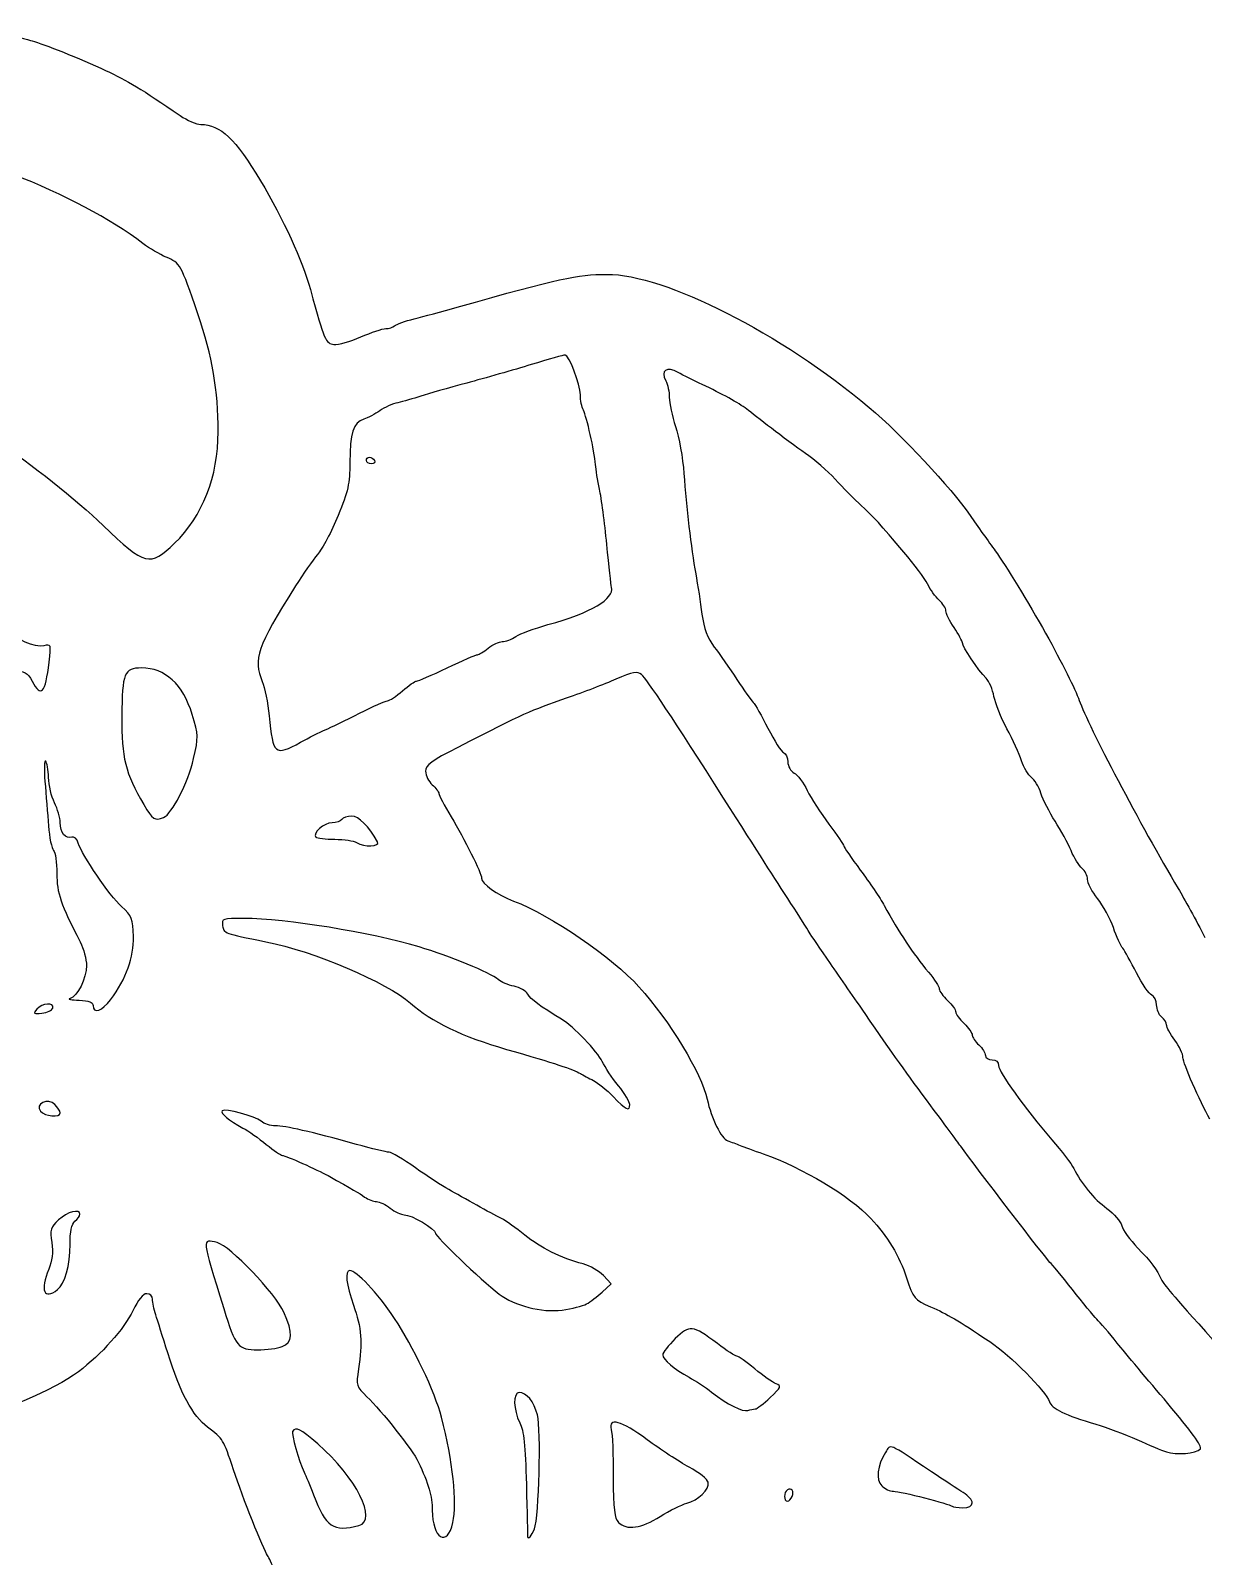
# Model space of a CAD drawing. Extents: x 28 to 619, y 185 to 708.
# Drawn here: x 460.15 to 467.09, y 463.12 to 472.14 of the extents above; entities that cross this region are included whole.
import ezdxf

# ---------------------------------------------------------------- set-up
doc = ezdxf.new("R2010")
doc.units = 0
doc.layers.add('Layer_1', color=7, linetype='CONTINUOUS')

msp = doc.modelspace()

# ---------------------------------------------------------------- linework, layer by layer
at = {"layer": 'Layer_1', "color": 7}
for p, q in [((462.141036, 469.600037), (462.141036, 469.600037)), ((461.006698, 469.11046), (461.006698, 469.11046)), ((461.752133, 467.933792), (461.752223, 467.933792)), ((460.941269, 467.488659), (460.941287, 467.488659)), ((462.207477, 467.345439), (462.207477, 467.345475)), ((460.627663, 466.410568), (460.627645, 466.410604)), ((460.28597, 466.36193), (460.28597, 466.361912)), ((463.699179, 465.790694), (463.699179, 465.790694)), ((460.329655, 465.742129), (460.329655, 465.742111)), ((460.313768, 464.696625), (460.313714, 464.696625)), ((463.53615, 464.682563), (463.588601, 464.731165)), ((463.588601, 464.731165), (463.54291, 464.779802)), ((463.442869, 464.612092), (463.442869, 464.612092)), ((461.643127, 464.360083), (461.643091, 464.360083)), ((464.440855, 463.991423), (464.440855, 463.991405)), ((467.074451, 463.755626), (467.074451, 463.755626)), ((464.659228, 463.473361), (464.659879, 463.473361)), ((465.724794, 463.435947), (465.724794, 463.435857)), ((463.878891, 463.355156), (463.878964, 463.355156)), ((462.097206, 463.302252), (462.097206, 463.302252)), ((462.652826, 463.319278), (462.652826, 463.319278)), ((463.135191, 463.282587), (463.135245, 463.282587))]:
    msp.add_line(p, q, dxfattribs=at)
for points in [[(459.95053, 472.142069), (460.046938, 472.113566), (460.143346, 472.085767), (460.164764, 472.080291)], [(460.164764, 472.080291), (460.228584, 472.064024), (460.447011, 471.976328), (460.598853, 471.906128)], [(460.598853, 471.906128), (460.727595, 471.846591), (460.811821, 471.795531), (461.039087, 471.639135)], [(461.039087, 471.639135), (461.080748, 471.610469), (461.135964, 471.587009), (461.161774, 471.587009)], [(461.161774, 471.587009), (461.276184, 471.587009), (461.368309, 471.500162), (461.515053, 471.253973)], [(460.819521, 470.882421), (460.435769, 471.175911), (459.712836, 471.460616), (459.131822, 471.547083)], [(461.515053, 471.253973), (461.650465, 471.026744), (461.762652, 470.781549), (461.809772, 470.609754)], [(460.957463, 470.801304), (460.918839, 470.81739), (460.856754, 470.853954), (460.819521, 470.882421)], [(461.1437, 470.466768), (461.042159, 470.764469), (461.041111, 470.766349), (460.957463, 470.801304)], [(462.677299, 470.506044), (463.290105, 470.678743), (463.384344, 470.699402), (463.563514, 470.700233)], [(463.563514, 470.700233), (463.904792, 470.702041), (464.598155, 470.350045), (465.115404, 469.912865)], [(461.809772, 470.609754), (461.893076, 470.306125), (461.899095, 470.292171), (461.949413, 470.286044)], [(462.424097, 470.437398), (462.477651, 470.450953), (462.591591, 470.481896), (462.677299, 470.506044)], [(461.264454, 469.769049), (461.264454, 470.015419), (461.230601, 470.211958), (461.1437, 470.466768)], [(462.108629, 470.329856), (462.17028, 470.35713), (462.236233, 470.379434), (462.255211, 470.379434)], [(462.255211, 470.379434), (462.274189, 470.379434), (462.298029, 470.386844), (462.308205, 470.396062)], [(462.308205, 470.396062), (462.318326, 470.405099), (462.370543, 470.423788), (462.424097, 470.437398)], [(461.949413, 470.286044), (461.97535, 470.282791), (462.046996, 470.302672), (462.108629, 470.329856)], [(463.31653, 470.22329), (463.308939, 470.22329), (463.21873, 470.197733), (463.116195, 470.166501)], [(463.406937, 469.987693), (463.406937, 470.04844), (463.339828, 470.22329), (463.31653, 470.22329)], [(463.116195, 470.166501), (463.013642, 470.135251), (462.842099, 470.08627), (462.734973, 470.057622)], [(463.984716, 470.120068), (463.916938, 470.157229), (463.879181, 470.132178), (463.911624, 470.071593)], [(464.127683, 470.048784), (464.079461, 470.071286), (464.015135, 470.103368), (463.984716, 470.120068)], [(462.734973, 470.057622), (462.627866, 470.028974), (462.50516, 469.994019), (462.462306, 469.979939)], [(463.911624, 470.071593), (463.923372, 470.049724), (463.932897, 470.00499), (463.932897, 469.972203)], [(464.390609, 469.903358), (464.34264, 469.939868), (464.243431, 469.994724), (464.127683, 470.048784)], [(462.327147, 469.941441), (462.295661, 469.934392), (462.247457, 469.912757), (462.220021, 469.893454)], [(462.462306, 469.979939), (462.419452, 469.965841), (462.358632, 469.948526), (462.327147, 469.941441)], [(463.424831, 469.896798), (463.415071, 469.915396), (463.406937, 469.956298), (463.406937, 469.987693)], [(463.932897, 469.972203), (463.932897, 469.939398), (463.949706, 469.862131), (463.970076, 469.800498)], [(462.125203, 469.844382), (462.064166, 469.825422), (462.043544, 469.76068), (462.043544, 469.587927)], [(462.220021, 469.893454), (462.192584, 469.874132), (462.149929, 469.852064), (462.125203, 469.844382)], [(463.496043, 469.575673), (463.488994, 469.65876), (463.444622, 469.859167), (463.424831, 469.896798)], [(464.536703, 469.789961), (464.477781, 469.836032), (464.412045, 469.887037), (464.390609, 469.903358)], [(465.115404, 469.912865), (465.308906, 469.749294), (465.596467, 469.441652), (465.712739, 469.273833)], [(461.006698, 469.11046), (461.171896, 469.268845), (461.264273, 469.504876), (461.264454, 469.769049)], [(463.970076, 469.800498), (463.990518, 469.738847), (464.012586, 469.613918), (464.019093, 469.522878)], [(464.738303, 469.641463), (464.68634, 469.677087), (464.595607, 469.743908), (464.536703, 469.789961)], [(459.950223, 469.72164), (460.158854, 469.579215), (460.421526, 469.369138), (460.583345, 469.215254)], [(462.043544, 469.587927), (462.043544, 469.464878), (462.032519, 469.415607), (461.973759, 469.273417)], [(462.141036, 469.600037), (462.141036, 469.610701), (462.14935, 469.619503), (462.159345, 469.619503)], [(462.171383, 469.580553), (462.154755, 469.580553), (462.141036, 469.589409), (462.141036, 469.600037)], [(462.159345, 469.619503), (462.169467, 469.619503), (462.183095, 469.610827), (462.18971, 469.600037)], [(462.18971, 469.600037), (462.196398, 469.589373), (462.187903, 469.580553), (462.171383, 469.580553)], [(463.520425, 469.429597), (463.5094, 469.480476), (463.498519, 469.546212), (463.496043, 469.575673)], [(464.913605, 469.489133), (464.86916, 469.537301), (464.790284, 469.605857), (464.738303, 469.641463)], [(464.019093, 469.522878), (464.033553, 469.32126), (464.061351, 469.08559), (464.089221, 468.928832)], [(465.070706, 469.330749), (465.028738, 469.369681), (464.958049, 469.440965), (464.913605, 469.489133)], [(463.563261, 469.103375), (463.550609, 469.231919), (463.531378, 469.378718), (463.520425, 469.429597)], [(465.177832, 469.223279), (465.160842, 469.243432), (465.112674, 469.291799), (465.070706, 469.330749)], [(460.583345, 469.215254), (460.835263, 468.975699), (460.859808, 468.969626), (461.006698, 469.11046)], [(461.973759, 469.273417), (461.93537, 469.180697), (461.880587, 469.077348), (461.852029, 469.043802)], [(465.320311, 469.057738), (465.258895, 469.128625), (465.194786, 469.203127), (465.177832, 469.223279)], [(465.712739, 469.273833), (465.755286, 469.212399), (465.822124, 469.118322), (465.861237, 469.06475)], [(461.852029, 469.043802), (461.823454, 469.01022), (461.76502, 468.926844), (461.722184, 468.858505)], [(463.591367, 468.850173), (463.588655, 468.860837), (463.575823, 468.974831), (463.563261, 469.103375)], [(465.460603, 468.86935), (465.444879, 468.902064), (465.381727, 468.986832), (465.320311, 469.057738)], [(465.861237, 469.06475), (465.920068, 468.984212), (466.060126, 468.755067), (466.158811, 468.577813)], [(461.722184, 468.858505), (461.492171, 468.491617), (461.469669, 468.426911), (461.525464, 468.292583)], [(463.215133, 468.628872), (463.470342, 468.699741), (463.609531, 468.781618), (463.591367, 468.850173)], [(464.089221, 468.928832), (464.100608, 468.864542), (464.117164, 468.75776), (464.12593, 468.691499)], [(465.529105, 468.773828), (465.507199, 468.793673), (465.476364, 468.836654), (465.460603, 468.86935)], [(465.568976, 468.710514), (465.568976, 468.725515), (465.551083, 468.753982), (465.529105, 468.773828)], [(464.12593, 468.691499), (464.137497, 468.604562), (464.157723, 468.550376), (464.198878, 468.496732)], [(465.617668, 468.611629), (465.5909, 468.651049), (465.568976, 468.695548), (465.568976, 468.710514)], [(460.23256, 468.503762), (460.181717, 468.490387), (460.066711, 468.542261), (460.011458, 468.603351)], [(463.025932, 468.558961), (463.051236, 468.575589), (463.136384, 468.607002), (463.215133, 468.628872)], [(465.66636, 468.521204), (465.66636, 468.531506), (465.644454, 468.57221), (465.617668, 468.611629)], [(466.158811, 468.577813), (466.257026, 468.40148), (466.33404, 468.247759), (466.357501, 468.18121)], [(460.264678, 468.406957), (460.277149, 468.513179), (460.276426, 468.51524), (460.23256, 468.503762)], [(462.79798, 468.451329), (462.806294, 468.451329), (462.834888, 468.468861), (462.861674, 468.489845)], [(462.861674, 468.489845), (462.888442, 468.510793), (462.926018, 468.528126), (462.945122, 468.528361)], [(462.945122, 468.528361), (462.964263, 468.528361), (463.00061, 468.542459), (463.025932, 468.558961)], [(464.198878, 468.496732), (464.230236, 468.455866), (464.290315, 468.369832), (464.332356, 468.30556)], [(465.80649, 468.312176), (465.75937, 468.360217), (465.66636, 468.498973), (465.66636, 468.521204)], [(460.16424, 468.295095), (460.216854, 468.193374), (460.243007, 468.222491), (460.264678, 468.406957)], [(462.618214, 468.372977), (462.708838, 468.415831), (462.78972, 468.451094), (462.79798, 468.451329)], [(460.038407, 468.353529), (460.124946, 468.353529), (460.136875, 468.348107), (460.16424, 468.295095)], [(460.810502, 468.372887), (460.708147, 468.372887), (460.696381, 468.343769), (460.694646, 468.086356)], [(461.110552, 468.098574), (461.0566, 468.276244), (460.950866, 468.372887), (460.810502, 468.372887)], [(462.437707, 468.295077), (462.446382, 468.295077), (462.52759, 468.330141), (462.618214, 468.372977)], [(463.616273, 468.306121), (463.549398, 468.276913), (463.420186, 468.227191), (463.329128, 468.195615)], [(463.768621, 468.33372), (463.742811, 468.355138), (463.71841, 468.35071), (463.616273, 468.306121)], [(464.254275, 467.603359), (463.961292, 468.064703), (463.799365, 468.308199), (463.768621, 468.33372)], [(464.332356, 468.30556), (464.374414, 468.24127), (464.417973, 468.179926), (464.429161, 468.169208)], [(465.853374, 468.204381), (465.845783, 468.245156), (465.824636, 468.29365), (465.80649, 468.312176)], [(461.525464, 468.292583), (461.540466, 468.256471), (461.558721, 468.165557), (461.565986, 468.090567)], [(462.266182, 468.179005), (462.27775, 468.179005), (462.317441, 468.205736), (462.354529, 468.237439)], [(462.354529, 468.237439), (462.391617, 468.269141), (462.429049, 468.295077), (462.437707, 468.295077)], [(462.100622, 468.104973), (462.180185, 468.14526), (462.254669, 468.178571), (462.266182, 468.179005)], [(463.329128, 468.195615), (463.09897, 468.115817), (463.085939, 468.109943), (462.68151, 467.902993)], [(464.429161, 468.169208), (464.440367, 468.158545), (464.479697, 468.08961), (464.516586, 468.01612)], [(465.930262, 468.013409), (465.895614, 468.077681), (465.861002, 468.163624), (465.853374, 468.204381)], [(466.357501, 468.18121), (466.410386, 468.031374), (466.722763, 467.437582), (466.942979, 467.068361)], [(460.694646, 468.086356), (460.692839, 467.839318), (460.714401, 467.75379), (460.825214, 467.564698)], [(461.119047, 467.836643), (461.148309, 467.962891), (461.147911, 467.975688), (461.110552, 468.098574)], [(461.565986, 468.090567), (461.588525, 467.858585), (461.599062, 467.84971), (461.752133, 467.933792)], [(461.897558, 468.006613), (461.929694, 468.020349), (462.021078, 468.064685), (462.100622, 468.104973)], [(461.752223, 467.933792), (461.80003, 467.960017), (461.865422, 467.992804), (461.897558, 468.006613)], [(464.516586, 468.01612), (464.553476, 467.94263), (464.59501, 467.878141), (464.608873, 467.872827)], [(466.01635, 467.823557), (466.003698, 467.8637), (465.964929, 467.949119), (465.930262, 468.013409)], [(462.68151, 467.902993), (462.525746, 467.823286), (462.491604, 467.797891), (462.491604, 467.761689)], [(464.608873, 467.872827), (464.622791, 467.867586), (464.634087, 467.842481), (464.634087, 467.817231)], [(460.244055, 467.822183), (460.235561, 467.830497), (460.233753, 467.775931), (460.239898, 467.700959)], [(460.261045, 467.724799), (460.259238, 467.770057), (460.25237, 467.813869), (460.244055, 467.822183)], [(460.941287, 467.488659), (460.990846, 467.507674), (461.085899, 467.693766), (461.119047, 467.836643)], [(462.491604, 467.761689), (462.491604, 467.737415), (462.509136, 467.701682), (462.530572, 467.682289)], [(464.634087, 467.817231), (464.634087, 467.791981), (464.650715, 467.762376), (464.671139, 467.751477)], [(466.07388, 467.726173), (466.05492, 467.739548), (466.02902, 467.783414), (466.01635, 467.823557)], [(460.239898, 467.700959), (460.246044, 467.625969), (460.255442, 467.508252), (460.260792, 467.439353)], [(460.296254, 467.576229), (460.27789, 467.612685), (460.262039, 467.679541), (460.261045, 467.724799)], [(462.530572, 467.682289), (462.55199, 467.662913), (462.569522, 467.639471), (462.569522, 467.630217)], [(464.671139, 467.751477), (464.691509, 467.740632), (464.726519, 467.694254), (464.748931, 467.648526)], [(466.131356, 467.631717), (466.118704, 467.670233), (466.092858, 467.712744), (466.07388, 467.726173)], [(462.569522, 467.630217), (462.569522, 467.620999), (462.602598, 467.558787), (462.64303, 467.492039)], [(464.652432, 466.980448), (464.54874, 467.140496), (464.467768, 467.267196), (464.254275, 467.603359)], [(464.748931, 467.648526), (464.771343, 467.602834), (464.829162, 467.513024), (464.87742, 467.44895)], [(466.214967, 467.466157), (466.181621, 467.518681), (466.14399, 467.593183), (466.131356, 467.631717)], [(460.329655, 467.458385), (460.329655, 467.486744), (460.314653, 467.539755), (460.296254, 467.576229)], [(460.825214, 467.564698), (460.877792, 467.475013), (460.888094, 467.468254), (460.941269, 467.488659)], [(462.053539, 467.496431), (462.027928, 467.496431), (462.001557, 467.487575), (461.994942, 467.476947)], [(462.207477, 467.345475), (462.155568, 467.437293), (462.095272, 467.496431), (462.053539, 467.496431)], [(462.64303, 467.492039), (462.718743, 467.367038), (462.822724, 467.157576), (462.822724, 467.130049)], [(460.260792, 467.439353), (460.266214, 467.370472), (460.279427, 467.30517), (460.290344, 467.294253)], [(460.398445, 467.372768), (460.362008, 467.35885), (460.329655, 467.399029), (460.329655, 467.458385)], [(461.938388, 467.457463), (461.891232, 467.457463), (461.820291, 467.395161), (461.842341, 467.373111)], [(461.994942, 467.476947), (461.988255, 467.466284), (461.962878, 467.457463), (461.938388, 467.457463)], [(464.87742, 467.44895), (464.925697, 467.384877), (464.965189, 467.326986), (464.965189, 467.320262)], [(466.309152, 467.292482), (466.290698, 467.33548), (466.248314, 467.413633), (466.214967, 467.466157)], [(460.437269, 467.337161), (460.429497, 467.362953), (460.41276, 467.378262), (460.398445, 467.372768)], [(460.693489, 466.961344), (460.620975, 467.027785), (460.459157, 467.265117), (460.437269, 467.337161)], [(461.842341, 467.373111), (461.849571, 467.365881), (461.899908, 467.359917), (461.954366, 467.359736)], [(461.954366, 467.359736), (462.008823, 467.359736), (462.066516, 467.35088), (462.082584, 467.340559)], [(462.082584, 467.340559), (462.126956, 467.311894), (462.224286, 467.315689), (462.207477, 467.345439)], [(464.965189, 467.320262), (464.965189, 467.313574), (465.009091, 467.249321), (465.062753, 467.177548)], [(460.290344, 467.294253), (460.301188, 467.283409), (460.310207, 467.221504), (460.310207, 467.156835)], [(466.374617, 467.187832), (466.357085, 467.202472), (466.327624, 467.249483), (466.309152, 467.292482)], [(460.310207, 467.156835), (460.310207, 467.041214), (460.332203, 466.976743), (460.44824, 466.75246)], [(462.822724, 467.130049), (462.822724, 467.097172), (462.914667, 467.031273), (463.011762, 466.9946)], [(465.062753, 467.177548), (465.116416, 467.105757), (465.179965, 467.011283), (465.203967, 466.967598)], [(466.406482, 467.122747), (466.406482, 467.144002), (466.392203, 467.173282), (466.374617, 467.187832)], [(466.466217, 467.008698), (466.433358, 467.050179), (466.406482, 467.101491), (466.406482, 467.122747)], [(466.942979, 467.068361), (466.978116, 467.009439), (467.049418, 466.879504), (467.101418, 466.779607)], [(460.763003, 466.784506), (460.760111, 466.889806), (460.753604, 466.906272), (460.693489, 466.961344)], [(463.011762, 466.9946), (463.228111, 466.912869), (463.59959, 466.658998), (463.753565, 466.487636)], [(464.760679, 466.810551), (464.750015, 466.828625), (464.701251, 466.905079), (464.652432, 466.980448)], [(465.203967, 466.967598), (465.292495, 466.806502), (465.372853, 466.685784), (465.466333, 466.573471)], [(466.559788, 466.837174), (466.541171, 466.890023), (466.499076, 466.967218), (466.466217, 467.008698)], [(461.415627, 466.891722), (461.290246, 466.893529), (461.284589, 466.889914), (461.290824, 466.848832)], [(462.452654, 466.723541), (462.162599, 466.809755), (461.668269, 466.889933), (461.415627, 466.891722)], [(460.627645, 466.410604), (460.72192, 466.53819), (460.766419, 466.661113), (460.763003, 466.784506)], [(461.290824, 466.848832), (461.297512, 466.803465), (461.296608, 466.803827), (461.546972, 466.754322)], [(464.885734, 466.626193), (464.827662, 466.709516), (464.771397, 466.792476), (464.760679, 466.810551)], [(466.614968, 466.715028), (466.60322, 466.729307), (466.578404, 466.784343), (466.559788, 466.837174)], [(460.44824, 466.75246), (460.468736, 466.712841), (460.485491, 466.649997), (460.485491, 466.612818)], [(461.546972, 466.754322), (461.828732, 466.698617), (462.262947, 466.513844), (462.40145, 466.390704)], [(462.921373, 466.529749), (462.873747, 466.570597), (462.634878, 466.669373), (462.452654, 466.723541)], [(466.696917, 466.569223), (466.663588, 466.635086), (466.626698, 466.700695), (466.614968, 466.715028)], [(460.485491, 466.612818), (460.485491, 466.536672), (460.43228, 466.430323), (460.388107, 466.418249)], [(465.091419, 466.328637), (465.036347, 466.408977), (464.943789, 466.542889), (464.885734, 466.626193)], [(463.014582, 466.491034), (462.980096, 466.497903), (462.938146, 466.515344), (462.921373, 466.529749)], [(465.466333, 466.573471), (465.501361, 466.531376), (465.530026, 466.486877), (465.530026, 466.474605)], [(466.786529, 466.438366), (466.770624, 466.444511), (466.730264, 466.503379), (466.696917, 466.569223)], [(460.388107, 466.418249), (460.372021, 466.413912), (460.39606, 466.409212), (460.441679, 466.407947)], [(460.441679, 466.407947), (460.50127, 466.40614), (460.524459, 466.397464), (460.524459, 466.37648)], [(460.524459, 466.37648), (460.524459, 466.326432), (460.578754, 466.34438), (460.627663, 466.410568)], [(463.095572, 466.444331), (463.085451, 466.463128), (463.049085, 466.48413), (463.014582, 466.491034)], [(463.295871, 466.295796), (463.170129, 466.370895), (463.111695, 466.414237), (463.095572, 466.444331)], [(463.753565, 466.487636), (463.936042, 466.284554), (464.123888, 465.975015), (464.156891, 465.823011)], [(465.530026, 466.474605), (465.530026, 466.462314), (465.551932, 466.431715), (465.578718, 466.406555)], [(466.815502, 466.38033), (466.815502, 466.40614), (466.802488, 466.432257), (466.786529, 466.438366)], [(460.191947, 466.355405), (460.169445, 466.328294), (460.173132, 466.325312), (460.222149, 466.331059)], [(460.28597, 466.361912), (460.297537, 466.397265), (460.222384, 466.39206), (460.191947, 466.355405)], [(460.222149, 466.331059), (460.252858, 466.334674), (460.281559, 466.348591), (460.28597, 466.36193)], [(462.40145, 466.390704), (462.525005, 466.280849), (462.709218, 466.192358), (462.970119, 466.11753)], [(465.47978, 465.783772), (465.335241, 465.977238), (465.257178, 466.086768), (465.091419, 466.328637)], [(465.578718, 466.406555), (465.605486, 466.381396), (465.62741, 466.350706), (465.62741, 466.338379)], [(465.62741, 466.338379), (465.62741, 466.326089), (465.649316, 466.295363), (465.676102, 466.270203)], [(466.84471, 466.309171), (466.828624, 466.322546), (466.815502, 466.35452), (466.815502, 466.38033)], [(463.536493, 466.045414), (463.508424, 466.104752), (463.363866, 466.255184), (463.295871, 466.295796)], [(465.676102, 466.270203), (465.702888, 466.245044), (465.724794, 466.214209), (465.724794, 466.201666)], [(466.873936, 466.261871), (466.873936, 466.274523), (466.860742, 466.295833), (466.84471, 466.309171)], [(466.922628, 466.172819), (466.895842, 466.209112), (466.873936, 466.249183), (466.873936, 466.261871)], [(465.724794, 466.201666), (465.724794, 466.189195), (465.742326, 466.163005), (465.763744, 466.143611)], [(465.763744, 466.143611), (465.785162, 466.124218), (465.802694, 466.096564), (465.802694, 466.082159)], [(466.97132, 466.068875), (466.97132, 466.089732), (466.949414, 466.136526), (466.922628, 466.172819)], [(462.970119, 466.11753), (463.261096, 466.034082), (463.360757, 466.001458), (463.407027, 465.974509)], [(465.802694, 466.082159), (465.802694, 466.0677), (465.820226, 466.055951), (465.841644, 466.055951)], [(465.841644, 466.055951), (465.865791, 466.055951), (465.880594, 466.042938), (465.880594, 466.021827)], [(467.130102, 465.705366), (467.070258, 465.810684), (466.97132, 466.037208), (466.97132, 466.068875)], [(463.407027, 465.974509), (463.423114, 465.96511), (463.45778, 465.946584), (463.484096, 465.933264)], [(463.631636, 465.902682), (463.594493, 465.949042), (463.551676, 466.013278), (463.536493, 466.045414)], [(465.880594, 466.021827), (465.880594, 465.983962), (466.034984, 465.76915), (466.196062, 465.582822)], [(463.484096, 465.933264), (463.510412, 465.919889), (463.56299, 465.877071), (463.600964, 465.837976)], [(463.699179, 465.790694), (463.699179, 465.805876), (463.668797, 465.856322), (463.631636, 465.902682)], [(460.299091, 465.790784), (460.257557, 465.832319), (460.177506, 465.795845), (460.213926, 465.751889)], [(460.329655, 465.742111), (460.329655, 465.752051), (460.315919, 465.773957), (460.299091, 465.790784)], [(463.600964, 465.837976), (463.676966, 465.759679), (463.699179, 465.748979), (463.699179, 465.790694)], [(464.156891, 465.823011), (464.181291, 465.710661), (464.241442, 465.588335), (464.278115, 465.576605)], [(465.656618, 465.54483), (465.6352, 465.574743), (465.55562, 465.682267), (465.47978, 465.783772)], [(460.213926, 465.751889), (460.239465, 465.721108), (460.329655, 465.713499), (460.329655, 465.742129)], [(461.287969, 465.753841), (461.275136, 465.741008), (461.3286, 465.697015), (461.410638, 465.652517)], [(461.519301, 465.691991), (461.484291, 465.722139), (461.304362, 465.770234), (461.287969, 465.753841)], [(461.603744, 465.66553), (461.57421, 465.66553), (461.5362, 465.677459), (461.519301, 465.691991)], [(461.410638, 465.652517), (461.442774, 465.635165), (461.505022, 465.591426), (461.548979, 465.555512)], [(462.082584, 465.555693), (461.812591, 465.630701), (461.660804, 465.66553), (461.603744, 465.66553)], [(461.548979, 465.555512), (461.592935, 465.519599), (461.635916, 465.490228), (461.644483, 465.490228)], [(462.274894, 465.509694), (462.260254, 465.509694), (462.173642, 465.530389), (462.082584, 465.555693)], [(462.430712, 465.417534), (462.359716, 465.468232), (462.289606, 465.509694), (462.274894, 465.509694)], [(464.278115, 465.576605), (464.297129, 465.57046), (464.330241, 465.558458), (464.351659, 465.549855)], [(464.351659, 465.549855), (464.373095, 465.541179), (464.434439, 465.51884), (464.487993, 465.50006)], [(466.18435, 464.858118), (466.164089, 464.876391), (465.741784, 465.425902), (465.656618, 465.54483)], [(466.196062, 465.582822), (466.253574, 465.516327), (466.311466, 465.44), (466.32475, 465.413214)], [(461.644483, 465.490228), (461.66093, 465.490228), (461.85268, 465.405532), (461.914837, 465.370776)], [(462.627956, 465.288484), (462.590452, 465.308763), (462.501689, 465.366835), (462.430712, 465.417534)], [(464.487993, 465.50006), (464.721494, 465.418202), (464.998174, 465.2521), (465.125435, 465.117411)], [(461.914837, 465.370776), (462.062829, 465.288032), (462.096772, 465.268168), (462.130752, 465.2444)], [(466.32475, 465.413214), (466.369032, 465.323891), (466.44451, 465.23296), (466.521199, 465.176568)], [(462.130752, 465.2444), (462.151881, 465.22958), (462.183565, 465.217542), (462.201151, 465.217542)], [(462.793498, 465.196612), (462.739944, 465.226868), (462.665442, 465.268204), (462.627956, 465.288484)], [(460.446523, 465.1421), (460.446523, 465.176821), (460.37269, 465.157644), (460.320708, 465.109531)], [(462.201151, 465.217542), (462.218683, 465.217542), (462.255446, 465.20001), (462.282684, 465.178592)], [(462.282684, 465.178592), (462.309922, 465.157156), (462.346612, 465.139642), (462.364217, 465.139642)], [(462.939574, 465.117086), (462.912806, 465.130641), (462.84707, 465.166356), (462.793498, 465.196612)], [(466.521199, 465.176568), (466.562951, 465.145878), (466.602298, 465.100096), (466.608624, 465.074864)], [(460.320708, 465.109531), (460.272775, 465.065104), (460.268456, 465.050862), (460.279842, 464.974823)], [(460.388089, 464.964955), (460.388089, 465.040361), (460.397488, 465.084389), (460.417315, 465.100765)], [(460.417315, 465.100765), (460.433401, 465.11414), (460.446523, 465.132702), (460.446523, 465.1421)], [(462.364217, 465.139642), (462.4083, 465.139642), (462.549713, 465.056808), (462.549893, 465.030908)], [(463.07804, 465.019196), (463.028662, 465.059555), (462.96636, 465.103584), (462.939574, 465.117086)], [(465.125435, 465.117411), (465.221048, 465.016213), (465.294375, 464.893995), (465.336542, 464.765596)], [(466.608624, 465.074864), (466.61495, 465.049633), (466.657533, 464.990656), (466.703207, 464.943808)], [(460.279842, 464.974823), (460.288518, 464.916787), (460.283096, 464.866902), (460.262491, 464.817614)], [(460.313714, 464.696625), (460.358682, 464.732574), (460.388089, 464.838688), (460.388089, 464.964955)], [(461.258707, 464.97486), (461.165913, 464.998157), (461.164721, 465.010195), (461.297006, 464.584547)], [(461.653213, 464.562604), (461.603942, 464.673996), (461.334148, 464.955936), (461.258707, 464.97486)], [(462.549893, 465.030908), (462.549893, 465.010574), (462.813416, 464.758764), (462.926434, 464.670905)], [(463.422535, 464.848557), (463.291226, 464.88391), (463.170291, 464.943808), (463.07804, 465.019196)], [(466.703207, 464.943808), (466.782046, 464.86298), (466.816171, 464.817234), (466.847096, 464.75101)], [(460.262491, 464.817614), (460.209841, 464.691582), (460.234548, 464.633275), (460.313768, 464.696625)], [(462.042965, 464.809173), (462.01242, 464.809173), (462.021294, 464.728255), (462.065432, 464.603994)], [(462.307373, 464.526402), (462.20276, 464.682039), (462.083867, 464.809173), (462.042965, 464.809173)], [(463.54291, 464.779802), (463.517768, 464.806552), (463.463618, 464.837495), (463.422535, 464.848557)], [(466.316834, 464.697384), (466.255869, 464.775085), (466.196243, 464.847418), (466.18435, 464.858118)], [(465.336542, 464.765596), (465.376305, 464.644463), (465.381999, 464.637612), (465.478334, 464.595391)], [(466.461807, 464.5221), (466.443064, 464.540807), (466.377816, 464.619683), (466.316834, 464.697384)], [(466.847096, 464.75101), (466.860109, 464.723176), (466.893546, 464.684244), (467.150761, 464.397749)], [(460.841987, 464.672695), (460.819738, 464.672695), (460.790692, 464.637016), (460.759551, 464.571407)], [(460.876346, 464.639998), (460.876346, 464.658253), (460.861164, 464.672695), (460.841987, 464.672695)], [(460.89527, 464.547476), (460.884787, 464.580371), (460.876346, 464.622014), (460.876346, 464.639998)], [(462.065432, 464.603994), (462.111702, 464.473733), (462.119112, 464.380145), (462.095091, 464.22899)], [(462.926434, 464.670905), (463.015973, 464.601283), (463.178479, 464.559911), (463.298401, 464.576178)], [(463.298401, 464.576178), (463.355407, 464.58395), (463.420421, 464.600072), (463.442869, 464.612092)], [(463.442869, 464.612092), (463.465317, 464.624021), (463.507285, 464.655813), (463.53615, 464.682563)], [(460.759551, 464.571407), (460.709539, 464.466088), (460.572229, 464.31215), (460.438118, 464.211079)], [(460.966157, 464.322109), (460.937582, 464.413149), (460.905663, 464.514563), (460.89527, 464.547476)], [(461.297006, 464.584547), (461.366971, 464.359432), (461.382081, 464.341087), (461.497503, 464.341087)], [(461.643091, 464.360083), (461.705212, 464.383688), (461.707941, 464.438814), (461.653213, 464.562604)], [(462.585066, 463.94246), (462.547218, 464.089728), (462.417337, 464.362848), (462.307373, 464.526402)], [(465.478334, 464.595391), (465.581863, 464.550025), (465.633736, 464.519534), (465.829281, 464.389128)], [(466.582489, 464.38094), (466.534881, 464.439862), (466.480568, 464.503375), (466.461807, 464.5221)], [(464.217096, 464.377362), (464.067713, 464.489368), (464.054573, 464.490922), (463.968503, 464.406877)], [(461.497503, 464.341087), (461.550117, 464.341087), (461.615654, 464.349582), (461.643127, 464.360083)], [(463.968503, 464.406877), (463.927493, 464.366842), (463.893947, 464.324241), (463.893947, 464.312222)], [(464.332699, 464.30304), (464.323662, 464.30304), (464.271626, 464.336478), (464.217096, 464.377362)], [(465.829281, 464.389128), (465.951518, 464.307613), (466.161811, 464.095566), (466.181295, 464.034168)], [(466.881184, 464.024155), (466.764532, 464.161465), (466.630114, 464.322018), (466.582489, 464.38094)], [(461.20114, 463.883447), (461.114022, 463.948894), (461.039918, 464.087234), (460.966157, 464.322109)], [(463.893947, 464.312222), (463.893947, 464.284171), (463.962792, 464.224978), (464.049765, 464.178256)], [(464.438054, 464.228665), (464.389163, 464.269567), (464.341754, 464.30304), (464.332699, 464.30304)], [(460.438118, 464.211079), (460.291862, 464.100862), (459.97061, 463.967583), (459.696605, 463.903437)], [(462.095091, 464.22899), (462.079186, 464.128516), (462.080271, 464.124449), (462.144488, 464.06343)], [(464.049765, 464.178256), (464.087269, 464.158121), (464.147276, 464.118792), (464.183153, 464.090849)], [(464.564393, 464.140354), (464.543806, 464.148126), (464.486963, 464.187781), (464.438054, 464.228665)], [(462.144488, 464.06343), (462.227883, 463.984121), (462.417879, 463.743535), (462.447702, 463.679516)], [(463.045362, 464.088517), (463.007189, 464.088517), (463.009232, 463.98582), (463.048796, 463.90904)], [(463.152597, 463.956178), (463.131486, 464.035451), (463.088487, 464.088517), (463.045362, 464.088517)], [(464.183153, 464.090849), (464.276651, 464.018082), (464.36704, 463.972318), (464.39708, 463.982566)], [(464.53025, 464.058894), (464.595191, 464.120165), (464.598354, 464.127684), (464.564393, 464.140354)], [(464.39708, 463.982566), (464.411358, 463.987446), (464.431041, 463.991423), (464.440855, 463.991423)], [(464.440855, 463.991405), (464.450615, 463.991405), (464.490903, 464.021769), (464.53025, 464.058894)], [(466.181295, 464.034168), (466.194309, 463.993429), (466.275137, 463.954244), (466.455174, 463.901503)], [(467.074451, 463.755626), (467.086561, 463.767736), (467.017879, 463.863258), (466.881184, 464.024155)], [(461.355277, 463.630679), (461.29415, 463.815271), (461.296066, 463.812162), (461.20114, 463.883447)], [(461.853078, 463.784256), (461.749892, 463.874537), (461.723232, 463.887893), (461.70505, 463.858451)], [(462.652826, 463.319278), (462.678564, 463.438207), (462.652826, 463.681685), (462.585066, 463.94246)], [(463.048796, 463.90904), (463.0726, 463.863041), (463.081908, 463.774948), (463.087312, 463.544826)], [(463.135245, 463.282587), (463.162519, 463.354324), (463.175732, 463.869078), (463.152597, 463.956178)], [(463.801624, 463.809361), (463.648174, 463.922397), (463.569334, 463.944701), (463.589523, 463.869403)], [(466.455174, 463.901503), (466.519446, 463.882688), (466.629012, 463.841623), (466.698652, 463.810265)], [(461.70505, 463.858451), (461.69547, 463.842907), (461.740728, 463.683673), (461.773732, 463.616563)], [(463.589523, 463.869403), (463.59603, 463.845311), (463.601452, 463.718845), (463.601452, 463.588385)], [(464.049765, 463.647289), (463.990861, 463.679299), (463.879181, 463.752228), (463.801624, 463.809361)], [(465.483684, 463.619383), (465.219204, 463.796257), (465.244219, 463.785666), (465.211739, 463.734443)], [(466.698652, 463.810265), (466.768274, 463.778888), (466.84715, 463.745812), (466.873936, 463.736775)], [(462.097206, 463.302252), (462.209628, 463.332382), (462.082385, 463.583686), (461.853078, 463.784256)], [(465.211739, 463.734443), (465.16359, 463.658477), (465.153884, 463.571757), (465.189544, 463.536097)], [(466.873936, 463.736775), (466.930852, 463.717544), (467.047304, 463.728461), (467.074451, 463.755626)], [(461.556913, 463.124275), (461.532621, 463.157893), (461.409138, 463.468029), (461.355277, 463.630679)], [(461.773732, 463.616563), (461.782769, 463.598001), (461.807259, 463.538247), (461.827972, 463.483754)], [(462.447702, 463.679516), (462.508377, 463.549273), (462.530572, 463.472638), (462.530572, 463.393437)], [(464.162964, 463.557605), (464.15953, 463.574956), (464.108687, 463.61528), (464.049765, 463.647289)], [(465.671222, 463.497201), (465.641779, 463.515094), (465.557373, 463.570094), (465.483684, 463.619383)], [(463.087312, 463.544826), (463.091289, 463.377875), (463.094723, 463.239083), (463.094904, 463.236408)], [(463.601452, 463.588385), (463.601452, 463.398967), (463.607959, 463.345016), (463.632323, 463.32058)], [(464.035667, 463.433562), (464.103355, 463.45019), (464.170971, 463.515998), (464.162964, 463.557605)], [(464.659879, 463.473361), (464.671989, 463.505081), (464.655722, 463.527566), (464.631358, 463.512528)], [(465.189544, 463.536097), (465.206895, 463.518745), (465.238236, 463.504467), (465.259094, 463.504467)], [(461.827972, 463.483754), (461.900522, 463.292799), (461.946449, 463.261838), (462.097206, 463.302252)], [(463.878964, 463.355156), (463.93541, 463.391015), (464.005917, 463.426296), (464.035667, 463.433562)], [(464.631358, 463.512528), (464.609235, 463.498791), (464.609741, 463.446051), (464.631358, 463.446051)], [(464.631358, 463.446051), (464.640937, 463.446051), (464.653463, 463.458341), (464.659228, 463.473361)], [(465.259094, 463.504467), (465.299743, 463.504467), (465.591985, 463.429531), (465.605992, 463.415505)], [(465.669596, 463.407191), (465.705292, 463.407191), (465.724794, 463.417313), (465.724794, 463.435947)], [(465.724794, 463.435857), (465.724794, 463.451762), (465.700683, 463.479289), (465.671222, 463.497201)], [(462.530572, 463.393437), (462.530572, 463.224967), (462.620582, 463.170365), (462.652826, 463.319278)], [(463.632323, 463.32058), (463.680617, 463.272303), (463.767663, 463.284503), (463.878891, 463.355156)], [(465.605992, 463.415505), (465.610511, 463.410987), (465.639249, 463.407191), (465.669596, 463.407191)], [(463.094904, 463.236408), (463.096892, 463.215026), (463.119322, 463.240746), (463.135191, 463.282587)], [(461.596984, 463.036615), (461.582705, 463.074119), (461.564649, 463.113557), (461.556913, 463.124275)]]:
    msp.add_open_spline(points, degree=3, dxfattribs=at)

doc.saveas('drawing.dxf')
